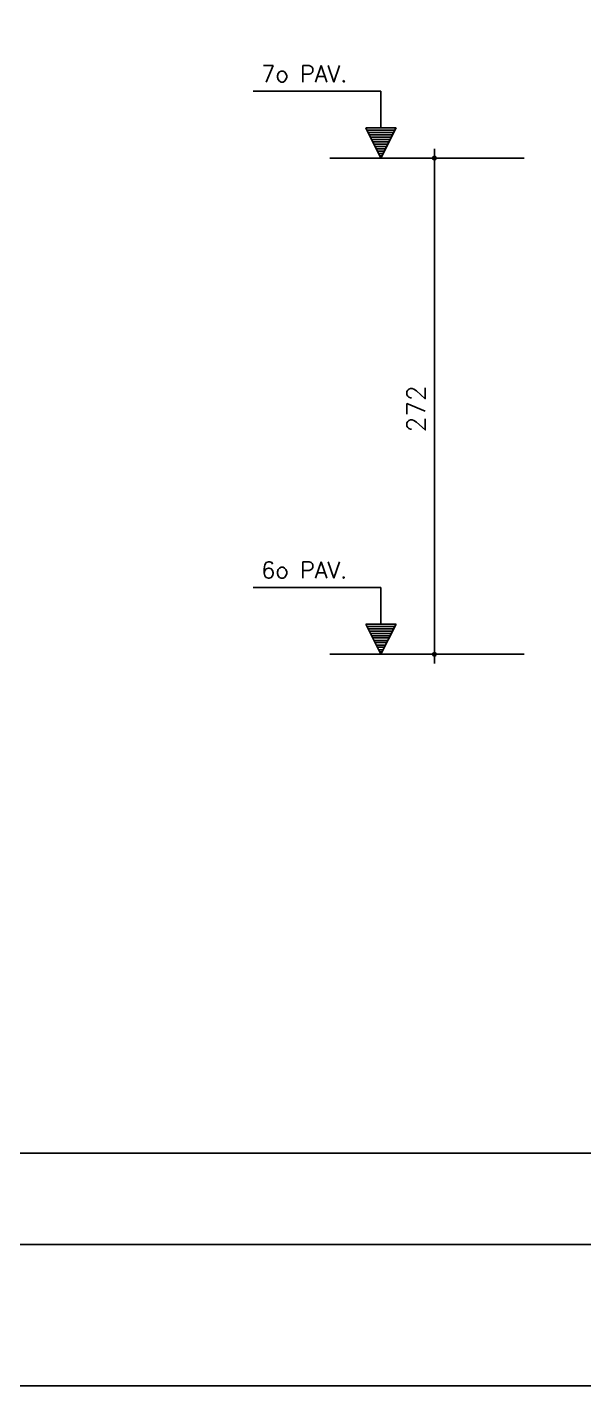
# Model space of a CAD drawing. Extents: x -1.9 to 86, y -1.6 to 61.
# Drawn here: x 24.78 to 30.88, y -1.55 to 13.34 of the extents above; entities that cross this region are included whole.
import ezdxf

# ---------------------------------------------------------------- set-up
doc = ezdxf.new("R2010")
doc.units = 0
doc.header["$MEASUREMENT"] = 0
doc.linetypes.add('HIDDEN', pattern=[9.525, 6.35, -3.175])
doc.layers.get('Defpoints').update_dxf_attribs({"linetype": 'CONTINUOUS'})
for name, color, linetype in [('ARQ_FOLHA', 7, 'CONTINUOUS'), ('PENA_01', 1, 'CONTINUOUS'), ('PENA_02', 2, 'CONTINUOUS'), ('PENA_03', 3, 'CONTINUOUS')]:
    doc.layers.add(name, color=color, linetype=linetype)
doc.styles.get("Standard").update_dxf_attribs({"font": 'ROMANS.SHX'})

msp = doc.modelspace()

# ---------------------------------------------------------------- linework, layer by layer
at = {"layer": 'ARQ_FOLHA', "color": 1}
for points in [[(0, 0), (84.1, 0), (84.1, 59.4), (0, 59.4)], [(2.5, 1), (83.1, 1), (83.1, 58.4), (2.5, 58.4)]]:
    msp.add_lwpolyline(points, close=True, dxfattribs=at)
at = {"layer": 'Defpoints', "color": 8, "linetype": 'HIDDEN', "ltscale": 100}
msp.add_lwpolyline([(-1.95, 60.95), (-1.95, -1.55), (86.05, -1.55), (86.05, 60.95)], close=True, dxfattribs=at)
at = {"layer": 'PENA_01', "linetype": 'Continuous'}
for p, q in [((29.241, 6.369), (29.241, 12.009)), ((28.095, 11.909), (30.226, 11.909)), ((28.095, 6.469), (30.226, 6.469))]:
    msp.add_line(p, q, dxfattribs=at)
at = {"layer": 'PENA_02', "linetype": 'Continuous'}
for centre, radius in [((29.241, 11.909), 0.02), ((29.241, 11.909), 0.01), ((29.241, 6.469), 0.02), ((29.241, 6.469), 0.01)]:
    msp.add_circle(centre, radius, dxfattribs=at)
at = {"layer": 'PENA_03', "linetype": 'Continuous'}
for p, q in [((28.654, 12.641), (27.254, 12.641)), ((28.654, 12.241), (28.654, 12.641)), ((28.655, 12.241), (28.655, 12.642)), ((28.655, 11.909), (28.489, 12.241)), ((28.489, 12.241), (28.654, 12.241)), ((28.655, 11.912), (28.491, 12.24)), ((28.818, 12.24), (28.491, 12.24)), ((28.808, 12.215), (28.501, 12.215)), ((28.821, 12.241), (28.655, 11.909)), ((28.655, 12.241), (28.821, 12.241)), ((28.818, 12.24), (28.655, 11.912)), ((28.795, 12.19), (28.514, 12.19)), ((28.782, 12.164), (28.527, 12.164)), ((28.77, 12.139), (28.54, 12.139)), ((28.757, 12.113), (28.553, 12.113)), ((28.744, 12.088), (28.565, 12.088)), ((28.731, 12.062), (28.578, 12.062)), ((28.718, 12.037), (28.591, 12.037)), ((28.706, 12.011), (28.604, 12.011)), ((28.693, 11.986), (28.616, 11.986)), ((28.68, 11.96), (28.629, 11.96)), ((28.667, 11.935), (28.642, 11.935)), ((28.654, 7.201), (27.254, 7.201)), ((28.654, 6.801), (28.654, 7.201)), ((28.655, 6.801), (28.655, 7.202)), ((28.655, 6.469), (28.489, 6.801)), ((28.489, 6.801), (28.654, 6.801)), ((28.655, 6.472), (28.491, 6.8)), ((28.818, 6.8), (28.491, 6.8)), ((28.808, 6.775), (28.501, 6.775)), ((28.795, 6.75), (28.514, 6.75)), ((28.782, 6.724), (28.527, 6.724)), ((28.821, 6.801), (28.655, 6.469)), ((28.655, 6.801), (28.821, 6.801)), ((28.818, 6.8), (28.655, 6.472)), ((28.77, 6.699), (28.54, 6.699)), ((28.757, 6.673), (28.553, 6.673)), ((28.744, 6.648), (28.565, 6.648)), ((28.731, 6.622), (28.578, 6.622)), ((28.718, 6.597), (28.591, 6.597)), ((28.706, 6.571), (28.604, 6.571)), ((28.693, 6.546), (28.616, 6.546)), ((28.68, 6.52), (28.629, 6.52)), ((28.667, 6.495), (28.642, 6.495))]:
    msp.add_line(p, q, dxfattribs=at)

# ---------------------------------------------------------------- texts
for s, p in [('7o PAV.', (27.345, 12.743)), ('6o PAV.', (27.345, 7.303))]:
    msp.add_text(s, height=0.18, dxfattribs=at).set_placement(p)
msp.add_text('272', height=0.2, rotation=90, dxfattribs=at).set_placement((29.141, 8.903))

doc.saveas('drawing.dxf')
